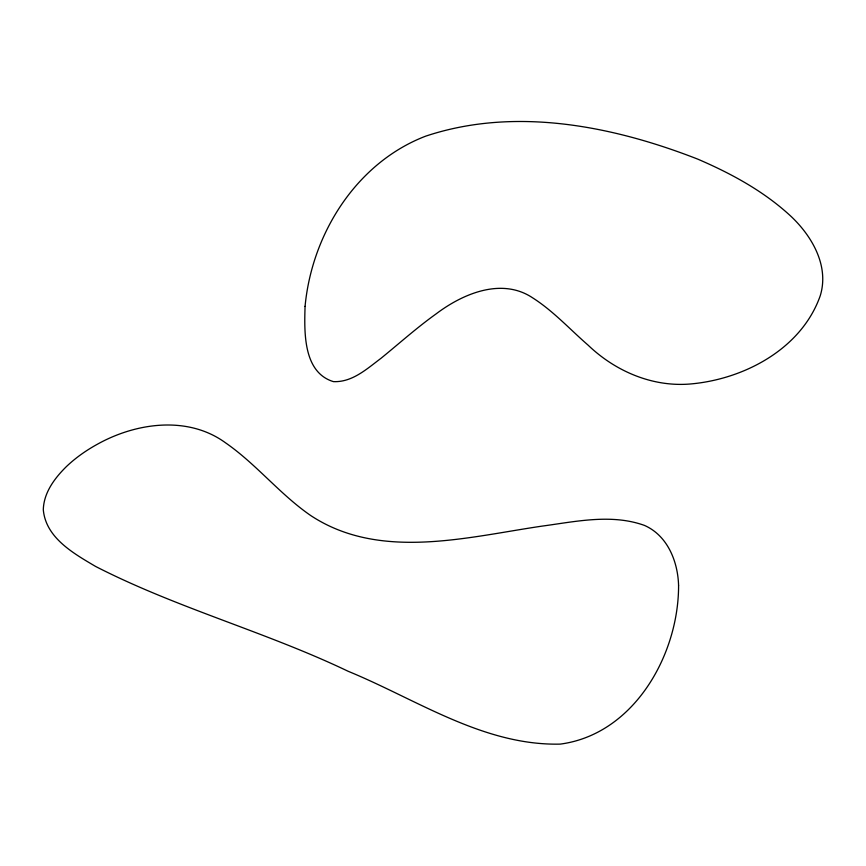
<?xml version="1.0" encoding="UTF-8"?>
<svg xmlns="http://www.w3.org/2000/svg" width="866" height="866" viewBox="0 0 866 866"><rect width="100%" height="100%" fill="white"/><g stroke="black" fill="none" stroke-linecap="round" stroke-linejoin="round"><path stroke-width="1.3" d="M678.576 585.329C678.814 654.696 633.999 734.346 560.248 744.111C483.445 745.853 416.643 699.382 348.154 671.28C265.83 631.888 176.891 608.094 95.628 566.461C73.751 553.515 45.757 537.938 43.3 509.695C43.776 492.581 54.71 478.097 66.422 466.568A299.679 174.023 18.6 0 1 97.295 444.28C135.93 422.695 187.868 415.334 225.561 442.84C256.325 464.144 279.783 494.194 310.591 515.454C379.481 561.016 466.579 537.212 541.997 526.127C575.684 521.613 611.461 513.516 644.52 525.435C667.599 535.643 677.84 561.471 678.576 585.329M305.07 306.369C304.28 331.97 303.024 372.337 333.399 381.625C352.202 382.491 366.881 368.873 380.943 358.351C399.258 343.445 416.882 327.64 436.107 313.893C462.855 293.671 501.804 277.12 532.839 297.969C553.352 311.078 569.817 329.275 588.09 345.144C615.455 371.384 652.91 387.448 691.209 383.909C744.641 379.016 801.689 348.652 820.264 295.696C829.271 266.284 812.405 236.829 791.621 216.933C764.505 191.559 731.521 173.622 697.595 159.063C612.327 125.787 514.653 106.453 425.585 136.189C356.164 162.895 311.836 234.026 305.07 306.369"/></g></svg>
